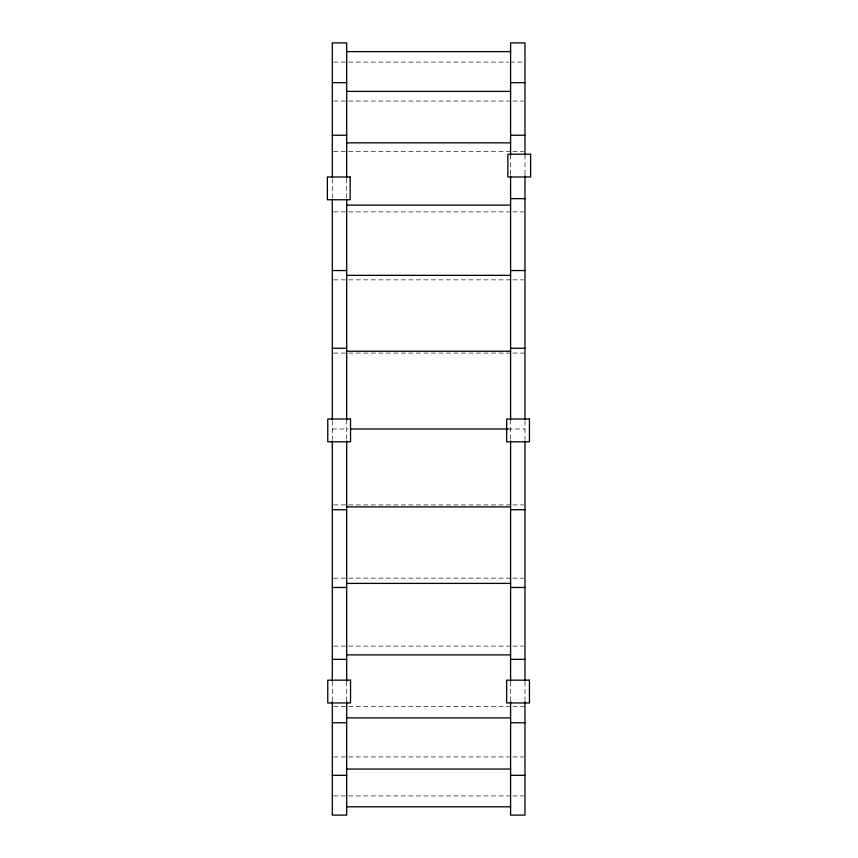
<?xml version="1.0" encoding="UTF-8"?>
<svg xmlns="http://www.w3.org/2000/svg" width="858" height="858" viewBox="0 0 858 858"><rect width="100%" height="100%" fill="white"/><g stroke="black" fill="none" stroke-linecap="round" stroke-linejoin="round"><path stroke-width="0.64" stroke-dasharray="4.29 3.22" d="M333.633 62.087L508.923 62.087M510.263 62.087L523.648 62.087M333.633 101.051L511.604 101.051M512.934 101.051L523.648 101.051M333.633 151.576L511.604 151.576M512.934 151.576L523.648 151.576M333.633 211.894L511.604 211.894M512.934 211.894L523.648 211.894M333.633 279.858L511.604 279.858M512.934 279.858L523.648 279.858M333.633 353.088L511.604 353.088M512.934 353.088L524.978 353.088M332.303 429L348.359 429M507.925 429L524.978 429M333.633 504.912L511.604 504.912M512.934 504.912L523.648 504.912M333.633 578.142L511.604 578.142M512.934 578.142L523.648 578.142M333.633 646.106L511.604 646.106M512.934 646.106L523.648 646.106M333.633 706.424L511.604 706.424M512.934 706.424L524.978 706.424M333.633 756.949L511.604 756.949M512.934 756.949L523.648 756.949M333.633 795.913L511.604 795.913M512.934 795.913L523.648 795.913M524.978 155.051L524.978 174.86M524.978 421.01L524.978 439.65M524.978 681.82L524.978 700.31M510.596 155.051L510.596 174.86M510.596 419.776L510.596 439.586M510.596 681.82L510.596 700.825M346.686 178.614L346.686 198.638M346.686 419.776L346.686 439.586M346.686 681.82L346.686 700.825M332.303 178.829L332.303 198.638M332.303 421.01L332.303 439.65M332.303 681.82L332.303 700.31"/><path stroke-width="1.29" d="M346.686 51.609L510.596 51.609M332.303 82.679L346.686 82.679M510.596 82.679L524.978 82.679M346.686 91.388L510.596 91.388M332.303 135.242L346.686 135.242M510.596 135.242L524.978 135.242M346.686 142.846L510.596 142.846M510.596 198.638L524.978 198.638M346.686 205.116L510.596 205.116M332.303 270.538L346.686 270.538M510.596 270.538L524.978 270.538M346.686 275.343L510.596 275.343M332.303 348.273L346.686 348.273M510.596 348.273L524.978 348.273M346.686 351.233L510.596 351.233M350.686 429L507.925 429M346.686 506.874L510.596 506.874M332.303 509.727L346.686 509.727M510.596 509.727L524.978 509.727M346.686 583.397L510.596 583.397M332.303 587.462L346.686 587.462M510.596 587.462L524.978 587.462M346.686 654.879L510.596 654.879M332.303 659.362L346.686 659.362M510.596 659.362L524.978 659.362M346.686 717.889L510.596 717.889M332.303 722.758L346.686 722.758M510.596 722.758L524.978 722.758M346.686 769.047L510.596 769.047M332.303 775.321L346.686 775.321M510.596 775.321L524.978 775.321M346.686 806.799L510.596 806.799M524.978 155.051L524.978 42.9L510.596 42.9L510.596 155.051M524.978 175.697L524.978 419.734M524.978 440.905L524.978 680.962M524.978 701.63L524.978 815.1L510.596 815.1L510.596 701.63M510.596 175.965L510.596 419.776M510.596 440.883L510.596 681.134M346.686 177.499L346.686 42.9L332.303 42.9L332.303 177.499M346.686 199.817L346.686 419.776M346.686 440.883L346.686 681.134M346.686 701.63L346.686 815.1L332.303 815.1L332.303 701.63M332.303 199.828L332.303 419.734M332.303 440.905L332.303 680.962M530.63 154.204L507.85 154.204L507.85 176.984L530.63 176.984L530.63 154.204M350.15 176.984L327.37 176.984L327.37 199.764L350.15 199.764L350.15 176.984M350.547 419.015L327.767 419.015L327.767 441.795L350.547 441.795L350.547 419.015M529.44 419.015L506.66 419.015L506.66 441.795L529.44 441.795L529.44 419.015M350.547 680.169L327.767 680.169L327.767 702.949L350.547 702.949L350.547 680.169M529.44 680.169L506.66 680.169L506.66 702.949L529.44 702.949L529.44 680.169"/></g></svg>
